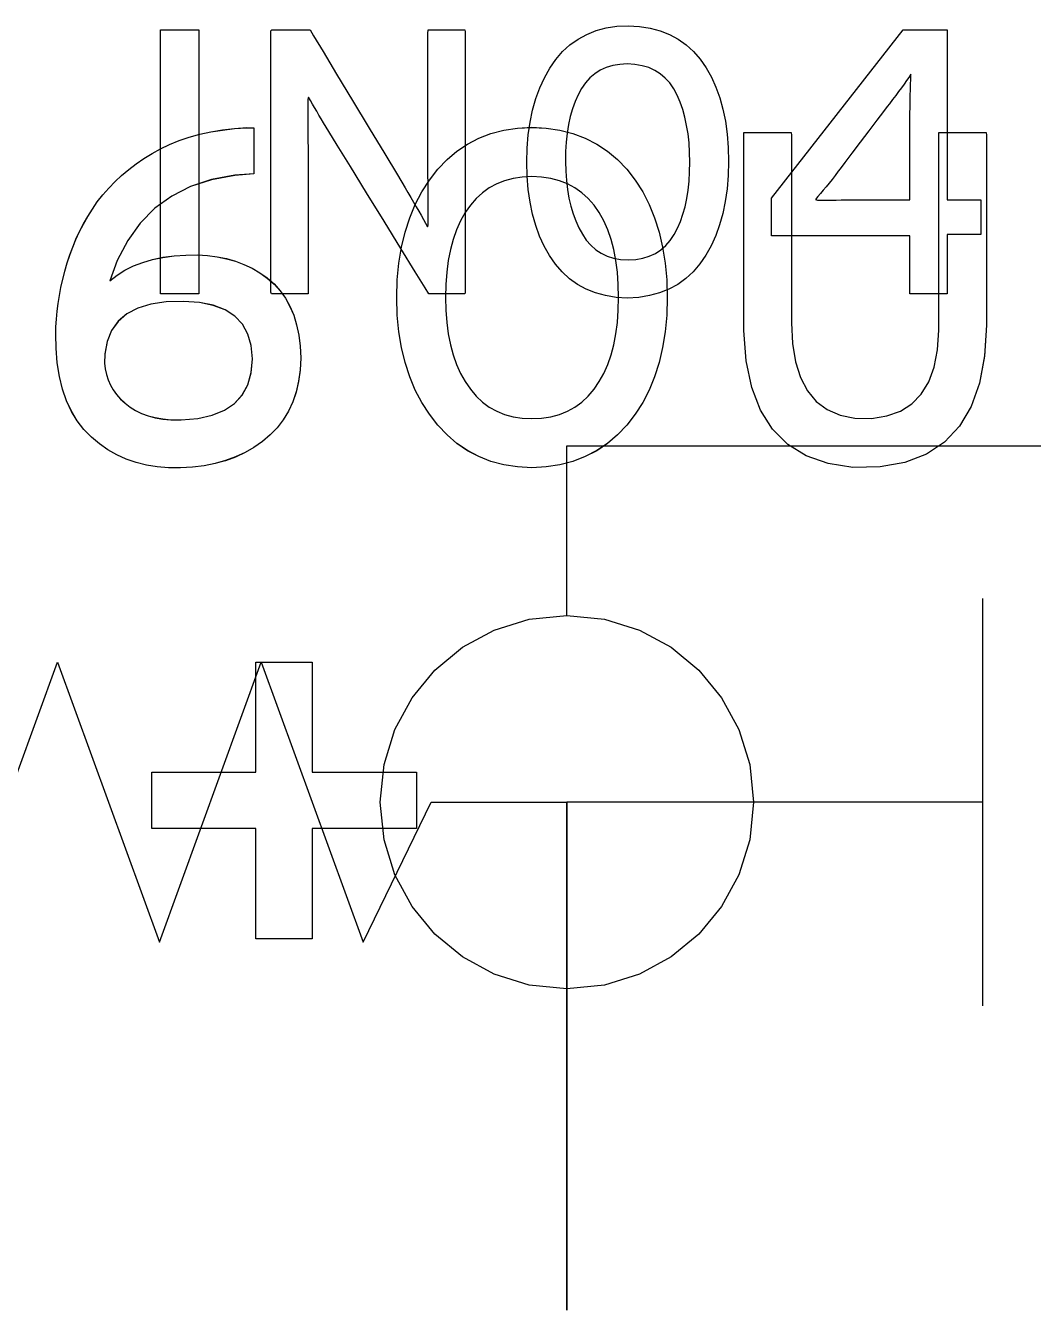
# Model space of a CAD drawing. Extents: x 1 to 47.7, y 0.2 to 35.
# Drawn here: x 34.0156 to 34.3125, y 10.189 to 10.5673 of the extents above; entities that cross this region are included whole.
import ezdxf

# ---------------------------------------------------------------- set-up
doc = ezdxf.new("R2010")
doc.units = 0
doc.header["$MEASUREMENT"] = 0
for name, color, linetype in [('7_2___8__INDEPENDENT_INPUT', 7, 'CONTINUOUS'), ('7_3___8__OPTOISO_INDEPENDE', 7, 'CONTINUOUS'), ('7_4___24__OPTOISO_INDEPEND', 7, 'CONTINUOUS'), ('7_5___8__INDEPENDENT_INPUT', 7, 'CONTINUOUS'), ('7_6____8__INDEPENDENT_INPU', 7, 'CONTINUOUS'), ('7_7____8__OPTOISO_INDEPEND', 7, 'CONTINUOUS'), ('7_8____8__OPTOISO_INDEPEND', 7, 'CONTINUOUS')]:
    doc.layers.add(name, color=color, linetype=linetype)

msp = doc.modelspace()

# ---------------------------------------------------------------- linework, layer by layer
at = {"layer": '7_2___8__INDEPENDENT_INPUT'}
for points in [[(34.20462, 10.48728), (34.20444, 10.48211), (34.20398, 10.47718), (34.20323, 10.47251), (34.2022, 10.46809), (34.20087, 10.46391), (34.19926, 10.45999), (34.19737, 10.45631), (34.19518, 10.45289), (34.19269, 10.44969), (34.18995, 10.4468), (34.187, 10.4443), (34.18382, 10.44216), (34.18043, 10.4404), (34.17682, 10.43901), (34.17299, 10.438), (34.16895, 10.43736), (34.16469, 10.43709), (34.16045, 10.43736), (34.15644, 10.438), (34.15265, 10.43901), (34.14908, 10.4404), (34.14574, 10.44216), (34.14262, 10.4443), (34.13972, 10.4468), (34.13704, 10.44969), (34.13455, 10.45289), (34.13231, 10.45631), (34.13036, 10.45999), (34.12871, 10.46391), (34.12735, 10.46809), (34.12629, 10.47251), (34.12553, 10.47718), (34.12505, 10.48211), (34.12488, 10.48728), (34.12505, 10.49245), (34.12553, 10.49738), (34.12629, 10.50207), (34.12735, 10.50651), (34.12871, 10.51071), (34.13036, 10.51467), (34.13231, 10.51838), (34.13455, 10.52185), (34.13704, 10.52505), (34.13972, 10.52789), (34.14262, 10.53035), (34.14574, 10.53245), (34.14908, 10.53418), (34.15265, 10.53554), (34.15644, 10.53653), (34.16045, 10.53714), (34.16469, 10.53739), (34.16895, 10.53714), (34.17299, 10.53653), (34.17682, 10.53554), (34.18043, 10.53418), (34.18382, 10.53245), (34.187, 10.53035), (34.18995, 10.52789), (34.19269, 10.52505), (34.19518, 10.52185), (34.19737, 10.51838), (34.19926, 10.51467), (34.20087, 10.51071), (34.2022, 10.50651), (34.20323, 10.50207), (34.20398, 10.49738), (34.20444, 10.49245)], [(34.29868, 10.47916), (34.29812, 10.47004), (34.29661, 10.46204), (34.29413, 10.45515), (34.29069, 10.44936), (34.2863, 10.4447), (34.28094, 10.44114), (34.27462, 10.43869), (34.26735, 10.43736), (34.25932, 10.43724), (34.25198, 10.43838), (34.24558, 10.44064), (34.24014, 10.44401), (34.23565, 10.44849), (34.2321, 10.45409), (34.22951, 10.4608), (34.22786, 10.46862), (34.22717, 10.47756), (34.22715, 10.48085), (34.22715, 10.48585), (34.22715, 10.49351), (34.22715, 10.50276), (34.22715, 10.51255), (34.22715, 10.5218), (34.22715, 10.52946), (34.22715, 10.53446), (34.22717, 10.53583), (34.22789, 10.53583), (34.22944, 10.53583), (34.23155, 10.53583), (34.23395, 10.53583), (34.23637, 10.53583), (34.23856, 10.53583), (34.24024, 10.53583), (34.24115, 10.53583), (34.24124, 10.53505), (34.24124, 10.53074), (34.24124, 10.52357), (34.24124, 10.51461), (34.24124, 10.50491), (34.24124, 10.49553), (34.24124, 10.48751), (34.24124, 10.48193), (34.24124, 10.47984), (34.24153, 10.47369), (34.2424, 10.4683), (34.24386, 10.46367), (34.2459, 10.45978), (34.24852, 10.45665), (34.25172, 10.45427), (34.25551, 10.45264), (34.25988, 10.45176), (34.26477, 10.45168), (34.26934, 10.45238), (34.27331, 10.45381), (34.27668, 10.45596), (34.27946, 10.45884), (34.28163, 10.46245), (34.28321, 10.46679), (34.2842, 10.47185), (34.28458, 10.47764), (34.28459, 10.48028), (34.28459, 10.48533), (34.28459, 10.49307), (34.28459, 10.50242), (34.28459, 10.51231), (34.28459, 10.52166), (34.28459, 10.52939), (34.28459, 10.53445), (34.28461, 10.53583), (34.28533, 10.53583), (34.28688, 10.53583), (34.28899, 10.53583), (34.29139, 10.53583), (34.29381, 10.53583), (34.296, 10.53583), (34.29768, 10.53583), (34.29859, 10.53583), (34.29868, 10.53505), (34.29868, 10.53068), (34.29868, 10.52343), (34.29868, 10.51436), (34.29868, 10.50454), (34.29868, 10.49504), (34.29868, 10.48693), (34.29868, 10.48128)], [(34.19025, 10.48728), (34.19016, 10.4911), (34.1899, 10.49472), (34.18945, 10.49814), (34.18883, 10.50137), (34.18803, 10.5044), (34.18705, 10.50723), (34.18589, 10.50986), (34.18455, 10.5123), (34.18302, 10.5145), (34.18132, 10.51644), (34.17945, 10.51812), (34.17741, 10.51955), (34.17521, 10.52073), (34.17283, 10.52165), (34.17028, 10.52232), (34.16757, 10.52273), (34.16469, 10.52289), (34.16186, 10.52273), (34.15919, 10.52232), (34.15669, 10.52165), (34.15435, 10.52073), (34.15217, 10.51955), (34.15015, 10.51812), (34.1483, 10.51644), (34.14661, 10.5145), (34.14507, 10.5123), (34.1437, 10.50986), (34.14252, 10.50723), (34.14152, 10.5044), (34.1407, 10.50137), (34.14006, 10.49814), (34.13961, 10.49472), (34.13933, 10.4911), (34.13924, 10.48728), (34.13933, 10.4835), (34.13961, 10.47993), (34.14006, 10.47654), (34.1407, 10.47335), (34.14152, 10.47035), (34.14252, 10.46755), (34.1437, 10.46494), (34.14507, 10.46252), (34.14661, 10.46027), (34.1483, 10.45824), (34.15015, 10.45648), (34.15217, 10.45499), (34.15435, 10.45377), (34.15669, 10.45282), (34.15919, 10.45214), (34.16186, 10.45173), (34.16469, 10.4516), (34.16757, 10.45173), (34.17028, 10.45214), (34.17283, 10.45282), (34.17521, 10.45377), (34.17741, 10.45499), (34.17945, 10.45648), (34.18132, 10.45824), (34.18302, 10.46027), (34.18455, 10.46252), (34.18589, 10.46494), (34.18705, 10.46755), (34.18803, 10.47035), (34.18883, 10.47335), (34.18945, 10.47654), (34.1899, 10.47993), (34.19016, 10.4835)]]:
    msp.add_lwpolyline(points, close=True, dxfattribs=at)
for points in [[(34.29752, 10.39861), (34.29752, 10.27862)], [(34.29752, 10.33862), (34.17502, 10.33862), (34.17502, 10.18898)]]:
    msp.add_lwpolyline(points, dxfattribs=at)
at = {"layer": '7_3___8__OPTOISO_INDEPENDE'}
for points in [[(34.20462, 10.48728), (34.20444, 10.48211), (34.20398, 10.47718), (34.20323, 10.47251), (34.2022, 10.46809), (34.20087, 10.46391), (34.19926, 10.45999), (34.19737, 10.45631), (34.19518, 10.45289), (34.19269, 10.44969), (34.18995, 10.4468), (34.187, 10.4443), (34.18382, 10.44216), (34.18043, 10.4404), (34.17682, 10.43901), (34.17299, 10.438), (34.16895, 10.43736), (34.16469, 10.43709), (34.16045, 10.43736), (34.15644, 10.438), (34.15265, 10.43901), (34.14908, 10.4404), (34.14574, 10.44216), (34.14262, 10.4443), (34.13972, 10.4468), (34.13704, 10.44969), (34.13455, 10.45289), (34.13231, 10.45631), (34.13036, 10.45999), (34.12871, 10.46391), (34.12735, 10.46809), (34.12629, 10.47251), (34.12553, 10.47718), (34.12505, 10.48211), (34.12488, 10.48728), (34.12505, 10.49245), (34.12553, 10.49738), (34.12629, 10.50207), (34.12735, 10.50651), (34.12871, 10.51071), (34.13036, 10.51467), (34.13231, 10.51838), (34.13455, 10.52185), (34.13704, 10.52505), (34.13972, 10.52789), (34.14262, 10.53035), (34.14574, 10.53245), (34.14908, 10.53418), (34.15265, 10.53554), (34.15644, 10.53653), (34.16045, 10.53714), (34.16469, 10.53739), (34.16895, 10.53714), (34.17299, 10.53653), (34.17682, 10.53554), (34.18043, 10.53418), (34.18382, 10.53245), (34.187, 10.53035), (34.18995, 10.52789), (34.19269, 10.52505), (34.19518, 10.52185), (34.19737, 10.51838), (34.19926, 10.51467), (34.20087, 10.51071), (34.2022, 10.50651), (34.20323, 10.50207), (34.20398, 10.49738), (34.20444, 10.49245)], [(34.29868, 10.47916), (34.29812, 10.47004), (34.29661, 10.46204), (34.29413, 10.45515), (34.29069, 10.44936), (34.2863, 10.4447), (34.28094, 10.44114), (34.27462, 10.43869), (34.26735, 10.43736), (34.25932, 10.43724), (34.25198, 10.43838), (34.24558, 10.44064), (34.24014, 10.44401), (34.23565, 10.44849), (34.2321, 10.45409), (34.22951, 10.4608), (34.22786, 10.46862), (34.22717, 10.47756), (34.22715, 10.48085), (34.22715, 10.48585), (34.22715, 10.49351), (34.22715, 10.50276), (34.22715, 10.51255), (34.22715, 10.5218), (34.22715, 10.52946), (34.22715, 10.53446), (34.22717, 10.53583), (34.22789, 10.53583), (34.22944, 10.53583), (34.23155, 10.53583), (34.23395, 10.53583), (34.23637, 10.53583), (34.23856, 10.53583), (34.24024, 10.53583), (34.24115, 10.53583), (34.24124, 10.53505), (34.24124, 10.53074), (34.24124, 10.52357), (34.24124, 10.51461), (34.24124, 10.50491), (34.24124, 10.49553), (34.24124, 10.48751), (34.24124, 10.48193), (34.24124, 10.47984), (34.24153, 10.47369), (34.2424, 10.4683), (34.24386, 10.46367), (34.2459, 10.45978), (34.24852, 10.45665), (34.25172, 10.45427), (34.25551, 10.45264), (34.25988, 10.45176), (34.26477, 10.45168), (34.26934, 10.45238), (34.27331, 10.45381), (34.27668, 10.45596), (34.27946, 10.45884), (34.28163, 10.46245), (34.28321, 10.46679), (34.2842, 10.47185), (34.28458, 10.47764), (34.28459, 10.48028), (34.28459, 10.48533), (34.28459, 10.49307), (34.28459, 10.50242), (34.28459, 10.51231), (34.28459, 10.52166), (34.28459, 10.52939), (34.28459, 10.53445), (34.28461, 10.53583), (34.28533, 10.53583), (34.28688, 10.53583), (34.28899, 10.53583), (34.29139, 10.53583), (34.29381, 10.53583), (34.296, 10.53583), (34.29768, 10.53583), (34.29859, 10.53583), (34.29868, 10.53505), (34.29868, 10.53068), (34.29868, 10.52343), (34.29868, 10.51436), (34.29868, 10.50454), (34.29868, 10.49504), (34.29868, 10.48693), (34.29868, 10.48128)], [(34.19025, 10.48728), (34.19016, 10.4911), (34.1899, 10.49472), (34.18945, 10.49814), (34.18883, 10.50137), (34.18803, 10.5044), (34.18705, 10.50723), (34.18589, 10.50986), (34.18455, 10.5123), (34.18302, 10.5145), (34.18132, 10.51644), (34.17945, 10.51812), (34.17741, 10.51955), (34.17521, 10.52073), (34.17283, 10.52165), (34.17028, 10.52232), (34.16757, 10.52273), (34.16469, 10.52289), (34.16186, 10.52273), (34.15919, 10.52232), (34.15669, 10.52165), (34.15435, 10.52073), (34.15217, 10.51955), (34.15015, 10.51812), (34.1483, 10.51644), (34.14661, 10.5145), (34.14507, 10.5123), (34.1437, 10.50986), (34.14252, 10.50723), (34.14152, 10.5044), (34.1407, 10.50137), (34.14006, 10.49814), (34.13961, 10.49472), (34.13933, 10.4911), (34.13924, 10.48728), (34.13933, 10.4835), (34.13961, 10.47993), (34.14006, 10.47654), (34.1407, 10.47335), (34.14152, 10.47035), (34.14252, 10.46755), (34.1437, 10.46494), (34.14507, 10.46252), (34.14661, 10.46027), (34.1483, 10.45824), (34.15015, 10.45648), (34.15217, 10.45499), (34.15435, 10.45377), (34.15669, 10.45282), (34.15919, 10.45214), (34.16186, 10.45173), (34.16469, 10.4516), (34.16757, 10.45173), (34.17028, 10.45214), (34.17283, 10.45282), (34.17521, 10.45377), (34.17741, 10.45499), (34.17945, 10.45648), (34.18132, 10.45824), (34.18302, 10.46027), (34.18455, 10.46252), (34.18589, 10.46494), (34.18705, 10.46755), (34.18803, 10.47035), (34.18883, 10.47335), (34.18945, 10.47654), (34.1899, 10.47993), (34.19016, 10.4835)]]:
    msp.add_lwpolyline(points, close=True, dxfattribs=at)
for points in [[(34.29752, 10.39861), (34.29752, 10.27862)], [(34.29752, 10.33862), (34.17502, 10.33862), (34.17502, 10.18898)]]:
    msp.add_lwpolyline(points, dxfattribs=at)
at = {"layer": '7_4___24__OPTOISO_INDEPEND'}
for points in [[(34.05532, 10.48834), (34.05532, 10.56609), (34.06661, 10.56609), (34.06661, 10.48834), (34.05532, 10.48834)], [(34.28704, 10.50581), (34.28704, 10.48834), (34.27608, 10.48834), (34.27608, 10.50544), (34.23531, 10.50544), (34.23531, 10.51656), (34.27412, 10.56609), (34.28704, 10.56609), (34.28704, 10.51606), (34.29701, 10.51606), (34.29701, 10.50581), (34.28704, 10.50581)], [(34.17501, 10.39364), (34.17501, 10.44362), (34.475, 10.44362)], [(34.17501, 10.28364), (34.17501, 10.18898)]]:
    msp.add_lwpolyline(points, dxfattribs=at)
for points in [[(34.13432, 10.48834), (34.13322, 10.49012), (34.1303, 10.49487), (34.1261, 10.5017), (34.12115, 10.50973), (34.11601, 10.51808), (34.11122, 10.52586), (34.10733, 10.53219), (34.10487, 10.53618), (34.10409, 10.53746), (34.10336, 10.53868), (34.10265, 10.53986), (34.10196, 10.54101), (34.10131, 10.54213), (34.10067, 10.54321), (34.10006, 10.54426), (34.09947, 10.54527), (34.09891, 10.54625), (34.09867, 10.54562), (34.09868, 10.54374), (34.09868, 10.54181), (34.09869, 10.53982), (34.0987, 10.53777), (34.09871, 10.53567), (34.09873, 10.5335), (34.09875, 10.53127), (34.09878, 10.52898), (34.09878, 10.52755), (34.09878, 10.52393), (34.09878, 10.51849), (34.09878, 10.51195), (34.09878, 10.50504), (34.09878, 10.4985), (34.09878, 10.49305), (34.09878, 10.48944), (34.09877, 10.48834), (34.09827, 10.48834), (34.09712, 10.48834), (34.09553, 10.48834), (34.09371, 10.48834), (34.09184, 10.48834), (34.09012, 10.48834), (34.08876, 10.48834), (34.08796, 10.48834), (34.08782, 10.48889), (34.08782, 10.49393), (34.08782, 10.50309), (34.08782, 10.51498), (34.08782, 10.52817), (34.08782, 10.54126), (34.08782, 10.55285), (34.08782, 10.56151), (34.08782, 10.56584), (34.08804, 10.56609), (34.08898, 10.56609), (34.09048, 10.56609), (34.09232, 10.56609), (34.09429, 10.56609), (34.09618, 10.56609), (34.0978, 10.56609), (34.09892, 10.56609), (34.09934, 10.56609), (34.10038, 10.56436), (34.10317, 10.55974), (34.10718, 10.55309), (34.11189, 10.54527), (34.11679, 10.53715), (34.12136, 10.52958), (34.12507, 10.52342), (34.12741, 10.51954), (34.1282, 10.51821), (34.12905, 10.51677), (34.12985, 10.51537), (34.13062, 10.51403), (34.13136, 10.51274), (34.13207, 10.51149), (34.13273, 10.5103), (34.13337, 10.50916), (34.13396, 10.50806), (34.1342, 10.50869), (34.13418, 10.51061), (34.13416, 10.5126), (34.13414, 10.51463), (34.13413, 10.51672), (34.13412, 10.51887), (34.13411, 10.52107), (34.1341, 10.52332), (34.1341, 10.52563), (34.1341, 10.52705), (34.1341, 10.53065), (34.1341, 10.53607), (34.1341, 10.54259), (34.1341, 10.54946), (34.1341, 10.55598), (34.1341, 10.5614), (34.1341, 10.565), (34.13411, 10.56609), (34.13462, 10.56609), (34.13576, 10.56609), (34.13735, 10.56609), (34.13918, 10.56609), (34.14105, 10.56609), (34.14276, 10.56609), (34.14412, 10.56609), (34.14493, 10.56609), (34.14506, 10.56554), (34.14506, 10.5605), (34.14506, 10.55134), (34.14506, 10.53945), (34.14506, 10.52626), (34.14506, 10.51317), (34.14506, 10.50158), (34.14506, 10.49292), (34.14506, 10.48859), (34.14486, 10.48834), (34.14398, 10.48834), (34.14258, 10.48834), (34.14087, 10.48834), (34.13903, 10.48834), (34.13726, 10.48834), (34.13576, 10.48834), (34.13471, 10.48834)], [(34.22264, 10.52735), (34.22254, 10.52323), (34.22223, 10.51931), (34.2217, 10.51557), (34.22098, 10.51203), (34.22004, 10.50867), (34.21889, 10.50551), (34.21754, 10.50254), (34.21597, 10.49975), (34.2142, 10.49717), (34.21222, 10.49486), (34.21005, 10.49286), (34.20767, 10.49115), (34.2051, 10.48974), (34.20233, 10.48863), (34.19936, 10.48782), (34.1962, 10.48731), (34.19283, 10.48709), (34.1895, 10.48731), (34.18637, 10.48782), (34.18344, 10.48862), (34.18069, 10.48972), (34.17814, 10.49111), (34.17579, 10.4928), (34.17363, 10.49479), (34.17167, 10.49707), (34.1699, 10.49962), (34.16834, 10.50236), (34.16699, 10.5053), (34.16584, 10.50844), (34.1649, 10.51178), (34.16417, 10.51532), (34.16365, 10.51906), (34.16334, 10.52299), (34.16324, 10.52713), (34.16334, 10.53126), (34.16366, 10.5352), (34.16419, 10.53894), (34.16493, 10.5425), (34.16588, 10.54586), (34.16704, 10.54902), (34.16841, 10.552), (34.16999, 10.55478), (34.17178, 10.55737), (34.17377, 10.55969), (34.17594, 10.56169), (34.17831, 10.5634), (34.18088, 10.56479), (34.18363, 10.56589), (34.18658, 10.56667), (34.18972, 10.56716), (34.19305, 10.56734), (34.19641, 10.56714), (34.19957, 10.56664), (34.20253, 10.56585), (34.20529, 10.56477), (34.20785, 10.56338), (34.2102, 10.5617), (34.21236, 10.55973), (34.21432, 10.55746), (34.21607, 10.55491), (34.21761, 10.55216), (34.21894, 10.54921), (34.22007, 10.54606), (34.221, 10.54272), (34.22172, 10.53917), (34.22223, 10.53543), (34.22254, 10.53149)], [(34.21125, 10.52713), (34.21119, 10.53003), (34.21102, 10.5328), (34.21073, 10.53545), (34.21032, 10.53798), (34.2098, 10.54039), (34.20916, 10.54267), (34.2084, 10.54483), (34.20753, 10.54687), (34.20652, 10.54877), (34.20535, 10.55046), (34.20403, 10.55192), (34.20255, 10.55316), (34.20091, 10.55418), (34.19913, 10.55498), (34.19718, 10.55556), (34.19508, 10.55592), (34.19283, 10.55606), (34.19062, 10.55592), (34.18856, 10.55557), (34.18664, 10.555), (34.18488, 10.55421), (34.18328, 10.5532), (34.18182, 10.55197), (34.18051, 10.55053), (34.17935, 10.54887), (34.17834, 10.547), (34.17745, 10.54501), (34.17668, 10.54288), (34.17603, 10.54062), (34.1755, 10.53822), (34.1751, 10.5357), (34.17482, 10.53305), (34.17466, 10.53027), (34.17463, 10.52735), (34.17469, 10.52447), (34.17487, 10.52172), (34.17518, 10.51909), (34.1756, 10.51658), (34.17615, 10.5142), (34.17683, 10.51195), (34.17762, 10.50982), (34.17854, 10.50781), (34.17958, 10.5059), (34.18074, 10.50416), (34.18205, 10.50265), (34.18351, 10.50136), (34.18512, 10.50031), (34.18688, 10.49948), (34.18879, 10.49888), (34.19084, 10.49851), (34.19305, 10.49837), (34.1953, 10.49851), (34.19739, 10.49888), (34.19932, 10.49947), (34.2011, 10.50028), (34.20272, 10.50132), (34.20418, 10.50259), (34.20549, 10.50408), (34.20664, 10.5058), (34.20762, 10.50769), (34.20847, 10.50967), (34.20921, 10.51178), (34.20983, 10.51402), (34.21034, 10.51639), (34.21074, 10.51888), (34.21102, 10.52151), (34.21119, 10.52426)], [(34.27641, 10.55301), (34.27577, 10.5521), (34.27509, 10.55115), (34.27436, 10.55014), (34.27359, 10.54908), (34.27277, 10.54797), (34.27191, 10.54681), (34.271, 10.54559), (34.27005, 10.54433), (34.26944, 10.54352), (34.2683, 10.54202), (34.2664, 10.53952), (34.26402, 10.53638), (34.26146, 10.53299), (34.259, 10.52975), (34.25693, 10.52702), (34.25555, 10.5252), (34.25499, 10.52447), (34.25406, 10.52325), (34.25316, 10.52208), (34.25227, 10.52097), (34.25142, 10.51991), (34.25058, 10.5189), (34.24978, 10.51794), (34.249, 10.51704), (34.24824, 10.51619), (34.24892, 10.51595), (34.2502, 10.51596), (34.25154, 10.51596), (34.25293, 10.51597), (34.25437, 10.51599), (34.25586, 10.516), (34.2574, 10.51602), (34.259, 10.51604), (34.26023, 10.51606), (34.26117, 10.51606), (34.26305, 10.51606), (34.26554, 10.51606), (34.26833, 10.51606), (34.2711, 10.51606), (34.27352, 10.51606), (34.27528, 10.51606), (34.27607, 10.51606), (34.27608, 10.51672), (34.27608, 10.51888), (34.27608, 10.52212), (34.27608, 10.52597), (34.27608, 10.52999), (34.27608, 10.53372), (34.27608, 10.5367), (34.27608, 10.53847), (34.27609, 10.53961), (34.27612, 10.54152), (34.27615, 10.54336), (34.27619, 10.54514), (34.27622, 10.54685), (34.27626, 10.54849), (34.27631, 10.55006), (34.27636, 10.55157)], [(34.23002, 10.33866), (34.2289, 10.32757), (34.2257, 10.31724), (34.22063, 10.3079), (34.21392, 10.29976), (34.20578, 10.29304), (34.19643, 10.28797), (34.1861, 10.28476), (34.17501, 10.28364), (34.16392, 10.28476), (34.1536, 10.28797), (34.14426, 10.29304), (34.13612, 10.29976), (34.12941, 10.3079), (34.12434, 10.31724), (34.12114, 10.32757), (34.12002, 10.33866), (34.12114, 10.34973), (34.12434, 10.36005), (34.12941, 10.36939), (34.13612, 10.37753), (34.14426, 10.38425), (34.1536, 10.38932), (34.16392, 10.39253), (34.17501, 10.39364), (34.1861, 10.39253), (34.19643, 10.38932), (34.20578, 10.38425), (34.21392, 10.37753), (34.22063, 10.36939), (34.2257, 10.36005), (34.2289, 10.34973)]]:
    msp.add_lwpolyline(points, close=True, dxfattribs=at)
at = {"layer": '7_5___8__INDEPENDENT_INPUT'}
for points in [[(34.09663, 10.46949), (34.09643, 10.46594), (34.09597, 10.4626), (34.09525, 10.45946), (34.09425, 10.45652), (34.093, 10.45379), (34.09147, 10.45125), (34.08968, 10.44892), (34.08763, 10.4468), (34.08531, 10.44486), (34.08283, 10.44312), (34.08019, 10.4416), (34.07741, 10.44031), (34.07446, 10.43923), (34.07137, 10.43837), (34.06812, 10.43773), (34.06472, 10.43732), (34.06117, 10.43712), (34.05766, 10.43715), (34.05435, 10.43743), (34.05117, 10.43794), (34.04812, 10.4387), (34.04521, 10.43971), (34.04243, 10.44095), (34.03979, 10.44245), (34.03728, 10.44419), (34.03491, 10.44617), (34.03268, 10.4484), (34.03072, 10.45093), (34.02902, 10.45376), (34.02758, 10.45689), (34.02642, 10.46031), (34.02552, 10.46403), (34.02488, 10.46805), (34.02451, 10.47237), (34.02442, 10.47641), (34.02447, 10.47866), (34.02461, 10.48093), (34.02482, 10.48323), (34.02512, 10.48555), (34.02549, 10.48789), (34.02594, 10.49025), (34.02646, 10.49264), (34.02707, 10.49505), (34.02775, 10.49746), (34.02853, 10.49981), (34.02941, 10.50214), (34.03038, 10.50443), (34.03145, 10.5067), (34.03261, 10.50893), (34.03387, 10.51113), (34.03522, 10.5133), (34.03667, 10.51545), (34.03829, 10.51753), (34.04003, 10.51952), (34.04188, 10.52143), (34.04384, 10.52325), (34.04591, 10.52499), (34.04809, 10.52665), (34.05039, 10.52822), (34.0528, 10.5297), (34.05532, 10.53111), (34.05798, 10.53239), (34.06079, 10.53352), (34.06375, 10.53452), (34.06686, 10.53536), (34.07011, 10.53607), (34.07351, 10.53663), (34.07705, 10.53705), (34.08074, 10.53732), (34.08279, 10.5373), (34.08279, 10.53638), (34.08279, 10.53474), (34.08279, 10.53262), (34.08279, 10.53029), (34.08279, 10.52798), (34.08279, 10.52596), (34.08279, 10.52446), (34.08279, 10.52374), (34.07714, 10.52327), (34.07034, 10.522), (34.06416, 10.51997), (34.0586, 10.51715), (34.05365, 10.51357), (34.04933, 10.50921), (34.04562, 10.50408), (34.04253, 10.49817), (34.04038, 10.49217), (34.0425, 10.49384), (34.04482, 10.49531), (34.04733, 10.49658), (34.05003, 10.49763), (34.05292, 10.49848), (34.05601, 10.49912), (34.0593, 10.49956), (34.06277, 10.49979), (34.06618, 10.49982), (34.06915, 10.49965), (34.072, 10.49928), (34.07474, 10.49872), (34.07737, 10.49797), (34.07988, 10.49703), (34.08227, 10.49589), (34.08455, 10.49455), (34.08672, 10.49303), (34.08874, 10.49127), (34.09053, 10.48929), (34.0921, 10.4871), (34.09343, 10.48469), (34.09453, 10.48207), (34.0954, 10.47924), (34.09604, 10.4762), (34.09645, 10.47295)], [(34.0824, 10.46922), (34.08202, 10.47312), (34.08103, 10.47652), (34.07941, 10.4794), (34.07718, 10.48177), (34.07433, 10.48363), (34.07085, 10.48498), (34.06676, 10.48582), (34.06204, 10.48614), (34.05696, 10.48598), (34.05246, 10.48532), (34.0486, 10.48415), (34.04538, 10.48247), (34.04279, 10.48028), (34.04084, 10.47757), (34.03954, 10.47436), (34.03887, 10.47064), (34.03881, 10.46795), (34.03899, 10.46624), (34.03933, 10.46459), (34.03984, 10.46301), (34.04052, 10.4615), (34.04135, 10.46006), (34.04236, 10.45869), (34.04352, 10.45739), (34.04485, 10.45614), (34.04633, 10.45499), (34.04796, 10.45398), (34.04973, 10.45314), (34.05165, 10.45244), (34.05372, 10.4519), (34.05594, 10.45151), (34.0583, 10.45128), (34.06135, 10.45123), (34.06625, 10.45166), (34.07051, 10.45261), (34.07411, 10.45408), (34.07707, 10.45607), (34.07937, 10.45858), (34.08103, 10.4616), (34.08204, 10.46515)]]:
    msp.add_lwpolyline(points, close=True, dxfattribs=at)
msp.add_lwpolyline([(33.87493, 10.18897), (33.87493, 10.33864), (33.94489, 10.33864), (33.96491, 10.37988), (33.99491, 10.29738), (34.02494, 10.37988), (34.05494, 10.29738), (34.08497, 10.37988), (34.11498, 10.29738), (34.13499, 10.33864), (34.17493, 10.33864), (34.17493, 10.18897)], dxfattribs=at)
at = {"layer": '7_6____8__INDEPENDENT_INPU'}
for points in [[(34.20462, 10.48728), (34.20444, 10.48211), (34.20398, 10.47719), (34.20323, 10.47252), (34.2022, 10.46809), (34.20087, 10.46392), (34.19926, 10.45999), (34.19737, 10.45632), (34.19518, 10.45289), (34.19269, 10.44969), (34.18995, 10.44681), (34.187, 10.4443), (34.18382, 10.44217), (34.18043, 10.44041), (34.17682, 10.43902), (34.17299, 10.43801), (34.16895, 10.43737), (34.16469, 10.4371), (34.16045, 10.43737), (34.15644, 10.43801), (34.15265, 10.43902), (34.14908, 10.44041), (34.14574, 10.44217), (34.14262, 10.4443), (34.13972, 10.44681), (34.13704, 10.44969), (34.13455, 10.45289), (34.13231, 10.45632), (34.13036, 10.45999), (34.12871, 10.46392), (34.12735, 10.46809), (34.12629, 10.47252), (34.12553, 10.47719), (34.12505, 10.48211), (34.12488, 10.48728), (34.12505, 10.49246), (34.12553, 10.49739), (34.12629, 10.50208), (34.12735, 10.50652), (34.12871, 10.51072), (34.13036, 10.51468), (34.13231, 10.51839), (34.13455, 10.52186), (34.13704, 10.52506), (34.13972, 10.52789), (34.14262, 10.53036), (34.14574, 10.53246), (34.14908, 10.53419), (34.15265, 10.53554), (34.15644, 10.53653), (34.16045, 10.53715), (34.16469, 10.5374), (34.16895, 10.53715), (34.17299, 10.53653), (34.17682, 10.53554), (34.18043, 10.53419), (34.18382, 10.53246), (34.187, 10.53036), (34.18995, 10.52789), (34.19269, 10.52506), (34.19518, 10.52186), (34.19737, 10.51839), (34.19926, 10.51468), (34.20087, 10.51072), (34.2022, 10.50652), (34.20323, 10.50208), (34.20398, 10.49739), (34.20444, 10.49246)], [(34.29868, 10.47917), (34.29812, 10.47005), (34.29661, 10.46204), (34.29413, 10.45515), (34.29069, 10.44937), (34.2863, 10.4447), (34.28094, 10.44115), (34.27462, 10.4387), (34.26735, 10.43737), (34.25932, 10.43725), (34.25198, 10.43839), (34.24558, 10.44065), (34.24014, 10.44402), (34.23565, 10.4485), (34.2321, 10.4541), (34.22951, 10.4608), (34.22786, 10.46863), (34.22717, 10.47756), (34.22715, 10.48086), (34.22715, 10.48586), (34.22715, 10.49352), (34.22715, 10.50277), (34.22715, 10.51256), (34.22715, 10.52181), (34.22715, 10.52947), (34.22715, 10.53447), (34.22717, 10.53584), (34.22789, 10.53584), (34.22944, 10.53584), (34.23155, 10.53584), (34.23395, 10.53584), (34.23637, 10.53584), (34.23856, 10.53584), (34.24024, 10.53584), (34.24115, 10.53584), (34.24124, 10.53506), (34.24124, 10.53075), (34.24124, 10.52358), (34.24124, 10.51462), (34.24124, 10.50492), (34.24124, 10.49553), (34.24124, 10.48752), (34.24124, 10.48194), (34.24124, 10.47984), (34.24153, 10.4737), (34.2424, 10.46831), (34.24386, 10.46367), (34.2459, 10.45979), (34.24852, 10.45665), (34.25172, 10.45427), (34.25551, 10.45264), (34.25988, 10.45177), (34.26477, 10.45168), (34.26934, 10.45238), (34.27331, 10.45381), (34.27668, 10.45597), (34.27946, 10.45885), (34.28163, 10.46246), (34.28321, 10.4668), (34.2842, 10.47186), (34.28458, 10.47765), (34.28459, 10.48028), (34.28459, 10.48534), (34.28459, 10.49307), (34.28459, 10.50242), (34.28459, 10.51231), (34.28459, 10.52166), (34.28459, 10.5294), (34.28459, 10.53445), (34.28461, 10.53584), (34.28533, 10.53584), (34.28688, 10.53584), (34.28899, 10.53584), (34.29139, 10.53584), (34.29381, 10.53584), (34.296, 10.53584), (34.29768, 10.53584), (34.29859, 10.53584), (34.29868, 10.53505), (34.29868, 10.53069), (34.29868, 10.52343), (34.29868, 10.51436), (34.29868, 10.50454), (34.29868, 10.49504), (34.29868, 10.48694), (34.29868, 10.48129)], [(34.19025, 10.48728), (34.19016, 10.4911), (34.1899, 10.49473), (34.18945, 10.49815), (34.18883, 10.50138), (34.18803, 10.5044), (34.18705, 10.50724), (34.18589, 10.50987), (34.18455, 10.5123), (34.18302, 10.51451), (34.18132, 10.51645), (34.17945, 10.51813), (34.17741, 10.51956), (34.17521, 10.52073), (34.17283, 10.52165), (34.17028, 10.52232), (34.16757, 10.52273), (34.16469, 10.52289), (34.16186, 10.52273), (34.15919, 10.52232), (34.15669, 10.52165), (34.15435, 10.52073), (34.15217, 10.51956), (34.15015, 10.51813), (34.1483, 10.51645), (34.14661, 10.51451), (34.14507, 10.5123), (34.1437, 10.50987), (34.14252, 10.50724), (34.14152, 10.5044), (34.1407, 10.50138), (34.14006, 10.49815), (34.13961, 10.49473), (34.13933, 10.4911), (34.13924, 10.48728), (34.13933, 10.48351), (34.13961, 10.47993), (34.14006, 10.47655), (34.1407, 10.47336), (34.14152, 10.47036), (34.14252, 10.46755), (34.1437, 10.46494), (34.14507, 10.46253), (34.14661, 10.46027), (34.1483, 10.45824), (34.15015, 10.45648), (34.15217, 10.45499), (34.15435, 10.45377), (34.15669, 10.45282), (34.15919, 10.45215), (34.16186, 10.45174), (34.16469, 10.45161), (34.16757, 10.45174), (34.17028, 10.45215), (34.17283, 10.45282), (34.17521, 10.45377), (34.17741, 10.45499), (34.17945, 10.45648), (34.18132, 10.45824), (34.18302, 10.46027), (34.18455, 10.46253), (34.18589, 10.46494), (34.18705, 10.46755), (34.18803, 10.47036), (34.18883, 10.47336), (34.18945, 10.47655), (34.1899, 10.47993), (34.19016, 10.48351)]]:
    msp.add_lwpolyline(points, close=True, dxfattribs=at)
for points in [[(34.29752, 10.39861), (34.29752, 10.27862)], [(34.09995, 10.33085), (34.09995, 10.29838), (34.08337, 10.29838), (34.08337, 10.33085), (34.05273, 10.33085), (34.05273, 10.34744), (34.08337, 10.34744), (34.08337, 10.37991), (34.09995, 10.37991), (34.09995, 10.34744), (34.1307, 10.34744), (34.1307, 10.33085), (34.09995, 10.33085)], [(34.29752, 10.33862), (34.17502, 10.33862), (34.17502, 10.18898)]]:
    msp.add_lwpolyline(points, dxfattribs=at)
at = {"layer": '7_7____8__OPTOISO_INDEPEND'}
for points in [[(34.20462, 10.48728), (34.20444, 10.48211), (34.20398, 10.47718), (34.20323, 10.47251), (34.2022, 10.46809), (34.20087, 10.46391), (34.19926, 10.45999), (34.19737, 10.45631), (34.19518, 10.45289), (34.19269, 10.44969), (34.18995, 10.4468), (34.187, 10.4443), (34.18382, 10.44216), (34.18043, 10.4404), (34.17682, 10.43901), (34.17299, 10.438), (34.16895, 10.43736), (34.16469, 10.43709), (34.16045, 10.43736), (34.15644, 10.438), (34.15265, 10.43901), (34.14908, 10.4404), (34.14574, 10.44216), (34.14262, 10.4443), (34.13972, 10.4468), (34.13704, 10.44969), (34.13455, 10.45289), (34.13231, 10.45631), (34.13036, 10.45999), (34.12871, 10.46391), (34.12735, 10.46809), (34.12629, 10.47251), (34.12553, 10.47718), (34.12505, 10.48211), (34.12488, 10.48728), (34.12505, 10.49245), (34.12553, 10.49738), (34.12629, 10.50207), (34.12735, 10.50651), (34.12871, 10.51071), (34.13036, 10.51467), (34.13231, 10.51838), (34.13455, 10.52185), (34.13704, 10.52505), (34.13972, 10.52789), (34.14262, 10.53035), (34.14574, 10.53245), (34.14908, 10.53418), (34.15265, 10.53554), (34.15644, 10.53653), (34.16045, 10.53714), (34.16469, 10.53739), (34.16895, 10.53714), (34.17299, 10.53653), (34.17682, 10.53554), (34.18043, 10.53418), (34.18382, 10.53245), (34.187, 10.53035), (34.18995, 10.52789), (34.19269, 10.52505), (34.19518, 10.52185), (34.19737, 10.51838), (34.19926, 10.51467), (34.20087, 10.51071), (34.2022, 10.50651), (34.20323, 10.50207), (34.20398, 10.49738), (34.20444, 10.49245)], [(34.29868, 10.47916), (34.29812, 10.47004), (34.29661, 10.46204), (34.29413, 10.45515), (34.29069, 10.44936), (34.2863, 10.4447), (34.28094, 10.44114), (34.27462, 10.43869), (34.26735, 10.43736), (34.25932, 10.43724), (34.25198, 10.43838), (34.24558, 10.44064), (34.24014, 10.44401), (34.23565, 10.44849), (34.2321, 10.45409), (34.22951, 10.4608), (34.22786, 10.46862), (34.22717, 10.47756), (34.22715, 10.48085), (34.22715, 10.48585), (34.22715, 10.49351), (34.22715, 10.50276), (34.22715, 10.51255), (34.22715, 10.5218), (34.22715, 10.52946), (34.22715, 10.53446), (34.22717, 10.53583), (34.22789, 10.53583), (34.22944, 10.53583), (34.23155, 10.53583), (34.23395, 10.53583), (34.23637, 10.53583), (34.23856, 10.53583), (34.24024, 10.53583), (34.24115, 10.53583), (34.24124, 10.53505), (34.24124, 10.53074), (34.24124, 10.52357), (34.24124, 10.51461), (34.24124, 10.50491), (34.24124, 10.49553), (34.24124, 10.48751), (34.24124, 10.48193), (34.24124, 10.47984), (34.24153, 10.47369), (34.2424, 10.4683), (34.24386, 10.46367), (34.2459, 10.45978), (34.24852, 10.45665), (34.25172, 10.45427), (34.25551, 10.45264), (34.25988, 10.45176), (34.26477, 10.45168), (34.26934, 10.45238), (34.27331, 10.45381), (34.27668, 10.45596), (34.27946, 10.45884), (34.28163, 10.46245), (34.28321, 10.46679), (34.2842, 10.47185), (34.28458, 10.47764), (34.28459, 10.48028), (34.28459, 10.48533), (34.28459, 10.49307), (34.28459, 10.50242), (34.28459, 10.51231), (34.28459, 10.52166), (34.28459, 10.52939), (34.28459, 10.53445), (34.28461, 10.53583), (34.28533, 10.53583), (34.28688, 10.53583), (34.28899, 10.53583), (34.29139, 10.53583), (34.29381, 10.53583), (34.296, 10.53583), (34.29768, 10.53583), (34.29859, 10.53583), (34.29868, 10.53505), (34.29868, 10.53068), (34.29868, 10.52343), (34.29868, 10.51436), (34.29868, 10.50454), (34.29868, 10.49504), (34.29868, 10.48693), (34.29868, 10.48128)], [(34.19025, 10.48728), (34.19016, 10.4911), (34.1899, 10.49472), (34.18945, 10.49814), (34.18883, 10.50137), (34.18803, 10.5044), (34.18705, 10.50723), (34.18589, 10.50986), (34.18455, 10.5123), (34.18302, 10.5145), (34.18132, 10.51644), (34.17945, 10.51812), (34.17741, 10.51955), (34.17521, 10.52073), (34.17283, 10.52165), (34.17028, 10.52232), (34.16757, 10.52273), (34.16469, 10.52289), (34.16186, 10.52273), (34.15919, 10.52232), (34.15669, 10.52165), (34.15435, 10.52073), (34.15217, 10.51955), (34.15015, 10.51812), (34.1483, 10.51644), (34.14661, 10.5145), (34.14507, 10.5123), (34.1437, 10.50986), (34.14252, 10.50723), (34.14152, 10.5044), (34.1407, 10.50137), (34.14006, 10.49814), (34.13961, 10.49472), (34.13933, 10.4911), (34.13924, 10.48728), (34.13933, 10.4835), (34.13961, 10.47993), (34.14006, 10.47654), (34.1407, 10.47335), (34.14152, 10.47035), (34.14252, 10.46755), (34.1437, 10.46494), (34.14507, 10.46252), (34.14661, 10.46027), (34.1483, 10.45824), (34.15015, 10.45648), (34.15217, 10.45499), (34.15435, 10.45377), (34.15669, 10.45282), (34.15919, 10.45214), (34.16186, 10.45173), (34.16469, 10.4516), (34.16757, 10.45173), (34.17028, 10.45214), (34.17283, 10.45282), (34.17521, 10.45377), (34.17741, 10.45499), (34.17945, 10.45648), (34.18132, 10.45824), (34.18302, 10.46027), (34.18455, 10.46252), (34.18589, 10.46494), (34.18705, 10.46755), (34.18803, 10.47035), (34.18883, 10.47335), (34.18945, 10.47654), (34.1899, 10.47993), (34.19016, 10.4835)]]:
    msp.add_lwpolyline(points, close=True, dxfattribs=at)
for points in [[(34.29752, 10.39861), (34.29752, 10.27862)], [(34.09995, 10.33084), (34.09995, 10.29837), (34.08337, 10.29837), (34.08337, 10.33084), (34.05273, 10.33084), (34.05273, 10.34743), (34.08337, 10.34743), (34.08337, 10.3799), (34.09995, 10.3799), (34.09995, 10.34743), (34.1307, 10.34743), (34.1307, 10.33084), (34.09995, 10.33084)], [(34.29752, 10.33862), (34.17502, 10.33862), (34.17502, 10.18898)]]:
    msp.add_lwpolyline(points, dxfattribs=at)
at = {"layer": '7_8____8__OPTOISO_INDEPEND'}
for points in [[(34.09663, 10.46947), (34.09643, 10.46592), (34.09597, 10.46258), (34.09525, 10.45944), (34.09425, 10.4565), (34.093, 10.45377), (34.09147, 10.45123), (34.08968, 10.4489), (34.08763, 10.44678), (34.08531, 10.44484), (34.08283, 10.4431), (34.08019, 10.44158), (34.07741, 10.44029), (34.07446, 10.43921), (34.07137, 10.43835), (34.06812, 10.43771), (34.06472, 10.4373), (34.06117, 10.4371), (34.05766, 10.43713), (34.05435, 10.4374), (34.05117, 10.43792), (34.04812, 10.43868), (34.04521, 10.43969), (34.04243, 10.44093), (34.03979, 10.44243), (34.03728, 10.44416), (34.03491, 10.44615), (34.03268, 10.44838), (34.03072, 10.45091), (34.02902, 10.45374), (34.02758, 10.45687), (34.02642, 10.46029), (34.02552, 10.46401), (34.02488, 10.46803), (34.02451, 10.47235), (34.02442, 10.47639), (34.02447, 10.47864), (34.02461, 10.48091), (34.02482, 10.48321), (34.02512, 10.48553), (34.02549, 10.48787), (34.02594, 10.49023), (34.02646, 10.49262), (34.02707, 10.49503), (34.02775, 10.49744), (34.02853, 10.49979), (34.02941, 10.50212), (34.03038, 10.50441), (34.03145, 10.50667), (34.03261, 10.50891), (34.03387, 10.51111), (34.03522, 10.51328), (34.03667, 10.51543), (34.03829, 10.51751), (34.04003, 10.5195), (34.04188, 10.52141), (34.04384, 10.52323), (34.04591, 10.52497), (34.04809, 10.52663), (34.05039, 10.5282), (34.0528, 10.52968), (34.05532, 10.53109), (34.05798, 10.53237), (34.06079, 10.5335), (34.06375, 10.5345), (34.06686, 10.53534), (34.07011, 10.53605), (34.07351, 10.53661), (34.07705, 10.53703), (34.08074, 10.5373), (34.08279, 10.53728), (34.08279, 10.53636), (34.08279, 10.53472), (34.08279, 10.5326), (34.08279, 10.53027), (34.08279, 10.52796), (34.08279, 10.52594), (34.08279, 10.52444), (34.08279, 10.52372), (34.07714, 10.52325), (34.07034, 10.52198), (34.06416, 10.51995), (34.0586, 10.51713), (34.05365, 10.51355), (34.04933, 10.50919), (34.04562, 10.50406), (34.04253, 10.49815), (34.04038, 10.49215), (34.0425, 10.49382), (34.04482, 10.49529), (34.04733, 10.49656), (34.05003, 10.49761), (34.05292, 10.49846), (34.05601, 10.4991), (34.0593, 10.49954), (34.06277, 10.49977), (34.06618, 10.4998), (34.06915, 10.49962), (34.072, 10.49926), (34.07474, 10.4987), (34.07737, 10.49795), (34.07988, 10.49701), (34.08227, 10.49587), (34.08455, 10.49453), (34.08672, 10.49301), (34.08874, 10.49125), (34.09053, 10.48927), (34.0921, 10.48708), (34.09343, 10.48467), (34.09453, 10.48205), (34.0954, 10.47922), (34.09604, 10.47618), (34.09645, 10.47293)], [(34.0824, 10.4692), (34.08202, 10.4731), (34.08103, 10.4765), (34.07941, 10.47938), (34.07718, 10.48175), (34.07433, 10.48361), (34.07085, 10.48496), (34.06676, 10.4858), (34.06204, 10.48612), (34.05696, 10.48596), (34.05246, 10.4853), (34.0486, 10.48413), (34.04538, 10.48245), (34.04279, 10.48025), (34.04084, 10.47755), (34.03954, 10.47434), (34.03887, 10.47062), (34.03881, 10.46793), (34.03899, 10.46622), (34.03933, 10.46457), (34.03984, 10.46299), (34.04052, 10.46148), (34.04135, 10.46004), (34.04236, 10.45867), (34.04352, 10.45737), (34.04485, 10.45612), (34.04633, 10.45496), (34.04796, 10.45396), (34.04973, 10.45312), (34.05165, 10.45242), (34.05372, 10.45188), (34.05594, 10.45149), (34.0583, 10.45126), (34.06135, 10.45121), (34.06625, 10.45164), (34.07051, 10.45259), (34.07411, 10.45406), (34.07707, 10.45605), (34.07937, 10.45856), (34.08103, 10.46158), (34.08204, 10.46513)]]:
    msp.add_lwpolyline(points, close=True, dxfattribs=at)
msp.add_lwpolyline([(33.87504, 10.18898), (33.87504, 10.33862), (33.94489, 10.33862), (33.96491, 10.37986), (33.99491, 10.29736), (34.02494, 10.37986), (34.05494, 10.29736), (34.08497, 10.37986), (34.11498, 10.29736), (34.13499, 10.33862), (34.17493, 10.33862), (34.17493, 10.18898)], dxfattribs=at)

doc.saveas('drawing.dxf')
